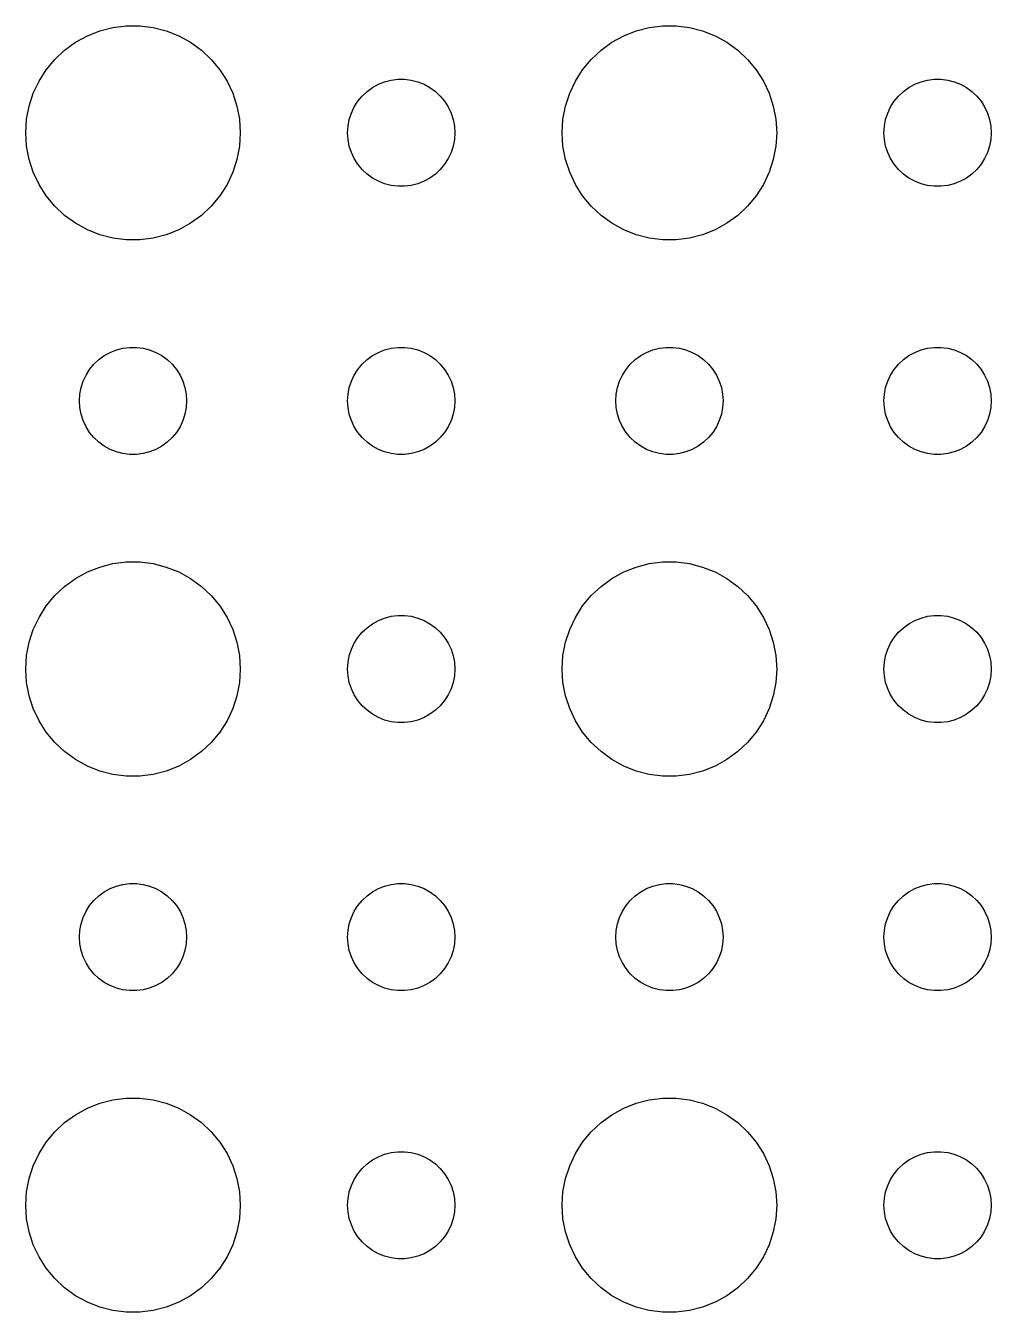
# Model space of a CAD drawing. Header units: metres. Extents: x -142 to 142, y -142 to 142.
# Drawn here: x -48 to -21, y -107.99 to -72.01 of the extents above; entities that cross this region are included whole.
import ezdxf

# ---------------------------------------------------------------- set-up
doc = ezdxf.new("R2010")
doc.units = ezdxf.units.M

msp = doc.modelspace()

# ---------------------------------------------------------------- linework, layer by layer
for p, q in [((-46.6075, -72.467), (-46.2773, -72.2855)), ((-46.2773, -72.2855), (-45.927, -72.1468)), ((-45.927, -72.1468), (-45.5621, -72.0531)), ((-45.5621, -72.0531), (-45.1884, -72.0059)), ((-45.1884, -72.0059), (-44.8116, -72.0059)), ((-44.8116, -72.0059), (-44.4379, -72.0531)), ((-44.4379, -72.0531), (-44.0729, -72.1468)), ((-44.0729, -72.1468), (-43.7227, -72.2855)), ((-43.7227, -72.2855), (-43.3925, -72.467)), ((-31.6075, -72.467), (-31.2773, -72.2855)), ((-31.2773, -72.2855), (-30.927, -72.1468)), ((-30.927, -72.1468), (-30.5621, -72.0531)), ((-30.5621, -72.0531), (-30.1884, -72.0059)), ((-30.1884, -72.0059), (-29.8116, -72.0059)), ((-29.8116, -72.0059), (-29.4379, -72.0531)), ((-29.4379, -72.0531), (-29.0729, -72.1468)), ((-29.0729, -72.1468), (-28.7227, -72.2855)), ((-28.7227, -72.2855), (-28.3925, -72.467)), ((-47.1869, -72.9464), (-46.9123, -72.6885)), ((-46.9123, -72.6885), (-46.6075, -72.467)), ((-43.3925, -72.467), (-43.0877, -72.6885)), ((-43.0877, -72.6885), (-42.8131, -72.9464)), ((-32.1869, -72.9464), (-31.9123, -72.6885)), ((-31.9123, -72.6885), (-31.6075, -72.467)), ((-28.3925, -72.467), (-28.0877, -72.6885)), ((-28.0877, -72.6885), (-27.8131, -72.9464)), ((-47.427, -73.2366), (-47.1869, -72.9464)), ((-42.8131, -72.9464), (-42.5729, -73.2366)), ((-32.427, -73.2366), (-32.1869, -72.9464)), ((-27.8131, -72.9464), (-27.5729, -73.2366)), ((-47.6289, -73.5547), (-47.427, -73.2366)), ((-42.5729, -73.2366), (-42.3711, -73.5547)), ((-32.6289, -73.5547), (-32.427, -73.2366)), ((-27.5729, -73.2366), (-27.3711, -73.5547)), ((-47.7893, -73.8956), (-47.6289, -73.5547)), ((-42.3711, -73.5547), (-42.2107, -73.8956)), ((-38.4561, -73.8442), (-38.3037, -73.7335)), ((-38.3037, -73.7335), (-38.1387, -73.6428)), ((-38.1387, -73.6428), (-37.9635, -73.5734)), ((-37.9635, -73.5734), (-37.7811, -73.5266)), ((-37.7811, -73.5266), (-37.5942, -73.503)), ((-37.5942, -73.503), (-37.4058, -73.503)), ((-37.4058, -73.503), (-37.2189, -73.5266)), ((-37.2189, -73.5266), (-37.0365, -73.5734)), ((-37.0365, -73.5734), (-36.8613, -73.6428)), ((-36.8613, -73.6428), (-36.6963, -73.7335)), ((-36.6963, -73.7335), (-36.5439, -73.8442)), ((-32.7893, -73.8956), (-32.6289, -73.5547)), ((-27.3711, -73.5547), (-27.2107, -73.8956)), ((-23.4561, -73.8442), (-23.3037, -73.7335)), ((-23.3037, -73.7335), (-23.1387, -73.6428)), ((-23.1387, -73.6428), (-22.9635, -73.5734)), ((-22.9635, -73.5734), (-22.7811, -73.5266)), ((-22.7811, -73.5266), (-22.5942, -73.503)), ((-22.5942, -73.503), (-22.4058, -73.503)), ((-22.4058, -73.503), (-22.2189, -73.5266)), ((-22.2189, -73.5266), (-22.0365, -73.5734)), ((-22.0365, -73.5734), (-21.8613, -73.6428)), ((-21.8613, -73.6428), (-21.6963, -73.7335)), ((-21.6963, -73.7335), (-21.5439, -73.8442)), ((-47.9057, -74.2539), (-47.7893, -73.8956)), ((-42.2107, -73.8956), (-42.0942, -74.2539)), ((-38.8145, -74.2774), (-38.7135, -74.1183)), ((-38.7135, -74.1183), (-38.5934, -73.9732)), ((-38.5934, -73.9732), (-38.4561, -73.8442)), ((-36.5439, -73.8442), (-36.4065, -73.9732)), ((-36.4065, -73.9732), (-36.2865, -74.1183)), ((-36.2865, -74.1183), (-36.1855, -74.2774)), ((-32.9057, -74.2539), (-32.7893, -73.8956)), ((-27.2107, -73.8956), (-27.0942, -74.2539)), ((-23.8145, -74.2774), (-23.7135, -74.1183)), ((-23.7135, -74.1183), (-23.5934, -73.9732)), ((-23.5934, -73.9732), (-23.4561, -73.8442)), ((-21.5439, -73.8442), (-21.4065, -73.9732)), ((-21.4065, -73.9732), (-21.2865, -74.1183)), ((-21.2865, -74.1183), (-21.1855, -74.2774)), ((-47.9763, -74.624), (-47.9057, -74.2539)), ((-42.0942, -74.2539), (-42.0237, -74.624)), ((-38.9529, -74.627), (-38.8947, -74.4478)), ((-38.8947, -74.4478), (-38.8145, -74.2774)), ((-36.1855, -74.2774), (-36.1053, -74.4478)), ((-36.1053, -74.4478), (-36.0471, -74.627)), ((-32.9763, -74.624), (-32.9057, -74.2539)), ((-27.0942, -74.2539), (-27.0237, -74.624)), ((-23.9529, -74.627), (-23.8947, -74.4478)), ((-23.8947, -74.4478), (-23.8145, -74.2774)), ((-21.1855, -74.2774), (-21.1053, -74.4478)), ((-21.1053, -74.4478), (-21.0471, -74.627)), ((-48, -75), (-47.9763, -74.624)), ((-42.0237, -74.624), (-42, -75)), ((-39, -75), (-38.9882, -74.812)), ((-38.9882, -74.812), (-38.9529, -74.627)), ((-36.0471, -74.627), (-36.0118, -74.812)), ((-36.0118, -74.812), (-36, -75)), ((-33, -75), (-32.9763, -74.624)), ((-27.0237, -74.624), (-27, -75)), ((-24, -75), (-23.9882, -74.812)), ((-23.9882, -74.812), (-23.9529, -74.627)), ((-21.0471, -74.627), (-21.0118, -74.812)), ((-21.0118, -74.812), (-21, -75)), ((-47.9763, -75.376), (-48, -75)), ((-42, -75), (-42.0237, -75.376)), ((-38.9882, -75.188), (-39, -75)), ((-38.9529, -75.373), (-38.9882, -75.188)), ((-36.0118, -75.188), (-36.0471, -75.373)), ((-36, -75), (-36.0118, -75.188)), ((-32.9763, -75.376), (-33, -75)), ((-27, -75), (-27.0237, -75.376)), ((-23.9882, -75.188), (-24, -75)), ((-23.9529, -75.373), (-23.9882, -75.188)), ((-21.0118, -75.188), (-21.0471, -75.373)), ((-21, -75), (-21.0118, -75.188)), ((-47.9057, -75.7461), (-47.9763, -75.376)), ((-42.0237, -75.376), (-42.0942, -75.7461)), ((-38.8947, -75.5522), (-38.9529, -75.373)), ((-38.8145, -75.7226), (-38.8947, -75.5522)), ((-36.1053, -75.5522), (-36.1855, -75.7226)), ((-36.0471, -75.373), (-36.1053, -75.5522)), ((-32.9057, -75.7461), (-32.9763, -75.376)), ((-27.0237, -75.376), (-27.0942, -75.7461)), ((-23.8947, -75.5522), (-23.9529, -75.373)), ((-23.8145, -75.7226), (-23.8947, -75.5522)), ((-21.1053, -75.5522), (-21.1855, -75.7226)), ((-21.0471, -75.373), (-21.1053, -75.5522)), ((-47.7893, -76.1044), (-47.9057, -75.7461)), ((-42.0942, -75.7461), (-42.2107, -76.1044)), ((-38.7135, -75.8817), (-38.8145, -75.7226)), ((-38.5934, -76.0268), (-38.7135, -75.8817)), ((-36.2865, -75.8817), (-36.4065, -76.0268)), ((-36.1855, -75.7226), (-36.2865, -75.8817)), ((-32.7893, -76.1044), (-32.9057, -75.7461)), ((-27.0942, -75.7461), (-27.2107, -76.1044)), ((-23.7135, -75.8817), (-23.8145, -75.7226)), ((-23.5934, -76.0268), (-23.7135, -75.8817)), ((-21.2865, -75.8817), (-21.4065, -76.0268)), ((-21.1855, -75.7226), (-21.2865, -75.8817)), ((-47.6289, -76.4453), (-47.7893, -76.1044)), ((-42.2107, -76.1044), (-42.3711, -76.4453)), ((-38.4561, -76.1558), (-38.5934, -76.0268)), ((-38.3037, -76.2665), (-38.4561, -76.1558)), ((-38.1387, -76.3572), (-38.3037, -76.2665)), ((-36.6963, -76.2665), (-36.8613, -76.3572)), ((-36.5439, -76.1558), (-36.6963, -76.2665)), ((-36.4065, -76.0268), (-36.5439, -76.1558)), ((-32.6289, -76.4453), (-32.7893, -76.1044)), ((-27.2107, -76.1044), (-27.3711, -76.4453)), ((-23.4561, -76.1558), (-23.5934, -76.0268)), ((-23.3037, -76.2665), (-23.4561, -76.1558)), ((-23.1387, -76.3572), (-23.3037, -76.2665)), ((-21.6963, -76.2665), (-21.8613, -76.3572)), ((-21.5439, -76.1558), (-21.6963, -76.2665)), ((-21.4065, -76.0268), (-21.5439, -76.1558)), ((-47.427, -76.7634), (-47.6289, -76.4453)), ((-42.3711, -76.4453), (-42.5729, -76.7634)), ((-37.9635, -76.4266), (-38.1387, -76.3572)), ((-37.7811, -76.4734), (-37.9635, -76.4266)), ((-37.5942, -76.497), (-37.7811, -76.4734)), ((-37.4058, -76.497), (-37.5942, -76.497)), ((-37.2189, -76.4734), (-37.4058, -76.497)), ((-37.0365, -76.4266), (-37.2189, -76.4734)), ((-36.8613, -76.3572), (-37.0365, -76.4266)), ((-32.427, -76.7634), (-32.6289, -76.4453)), ((-27.3711, -76.4453), (-27.5729, -76.7634)), ((-22.9635, -76.4266), (-23.1387, -76.3572)), ((-22.7811, -76.4734), (-22.9635, -76.4266)), ((-22.5942, -76.497), (-22.7811, -76.4734)), ((-22.4058, -76.497), (-22.5942, -76.497)), ((-22.2189, -76.4734), (-22.4058, -76.497)), ((-22.0365, -76.4266), (-22.2189, -76.4734)), ((-21.8613, -76.3572), (-22.0365, -76.4266)), ((-47.1869, -77.0536), (-47.427, -76.7634)), ((-42.5729, -76.7634), (-42.8131, -77.0536)), ((-32.1869, -77.0536), (-32.427, -76.7634)), ((-27.5729, -76.7634), (-27.8131, -77.0536)), ((-46.9123, -77.3115), (-47.1869, -77.0536)), ((-46.6075, -77.533), (-46.9123, -77.3115)), ((-43.0877, -77.3115), (-43.3925, -77.533)), ((-42.8131, -77.0536), (-43.0877, -77.3115)), ((-31.9123, -77.3115), (-32.1869, -77.0536)), ((-31.6075, -77.533), (-31.9123, -77.3115)), ((-28.0877, -77.3115), (-28.3925, -77.533)), ((-27.8131, -77.0536), (-28.0877, -77.3115)), ((-46.2773, -77.7145), (-46.6075, -77.533)), ((-45.927, -77.8532), (-46.2773, -77.7145)), ((-43.7227, -77.7145), (-44.0729, -77.8532)), ((-43.3925, -77.533), (-43.7227, -77.7145)), ((-31.2773, -77.7145), (-31.6075, -77.533)), ((-30.927, -77.8532), (-31.2773, -77.7145)), ((-28.7227, -77.7145), (-29.0729, -77.8532)), ((-28.3925, -77.533), (-28.7227, -77.7145)), ((-45.5621, -77.9469), (-45.927, -77.8532)), ((-45.1884, -77.9941), (-45.5621, -77.9469)), ((-44.8116, -77.9941), (-45.1884, -77.9941)), ((-44.4379, -77.9469), (-44.8116, -77.9941)), ((-44.0729, -77.8532), (-44.4379, -77.9469)), ((-30.5621, -77.9469), (-30.927, -77.8532)), ((-30.1884, -77.9941), (-30.5621, -77.9469)), ((-29.8116, -77.9941), (-30.1884, -77.9941)), ((-29.4379, -77.9469), (-29.8116, -77.9941)), ((-29.0729, -77.8532), (-29.4379, -77.9469)), ((-45.9561, -81.3442), (-45.8037, -81.2335)), ((-45.8037, -81.2335), (-45.6387, -81.1428)), ((-45.6387, -81.1428), (-45.4635, -81.0734)), ((-45.4635, -81.0734), (-45.2811, -81.0266)), ((-45.2811, -81.0266), (-45.0942, -81.003)), ((-45.0942, -81.003), (-44.9058, -81.003)), ((-44.9058, -81.003), (-44.7189, -81.0266)), ((-44.7189, -81.0266), (-44.5365, -81.0734)), ((-44.5365, -81.0734), (-44.3613, -81.1428)), ((-44.3613, -81.1428), (-44.1963, -81.2335)), ((-44.1963, -81.2335), (-44.0439, -81.3442)), ((-38.4561, -81.3442), (-38.3037, -81.2335)), ((-38.3037, -81.2335), (-38.1387, -81.1428)), ((-38.1387, -81.1428), (-37.9635, -81.0734)), ((-37.9635, -81.0734), (-37.7811, -81.0266)), ((-37.7811, -81.0266), (-37.5942, -81.003)), ((-37.5942, -81.003), (-37.4058, -81.003)), ((-37.4058, -81.003), (-37.2189, -81.0266)), ((-37.2189, -81.0266), (-37.0365, -81.0734)), ((-37.0365, -81.0734), (-36.8613, -81.1428)), ((-36.8613, -81.1428), (-36.6963, -81.2335)), ((-36.6963, -81.2335), (-36.5439, -81.3442)), ((-30.9561, -81.3442), (-30.8037, -81.2335)), ((-30.8037, -81.2335), (-30.6387, -81.1428)), ((-30.6387, -81.1428), (-30.4635, -81.0734)), ((-30.4635, -81.0734), (-30.2811, -81.0266)), ((-30.2811, -81.0266), (-30.0942, -81.003)), ((-30.0942, -81.003), (-29.9058, -81.003)), ((-29.9058, -81.003), (-29.7189, -81.0266)), ((-29.7189, -81.0266), (-29.5365, -81.0734)), ((-29.5365, -81.0734), (-29.3613, -81.1428)), ((-29.3613, -81.1428), (-29.1963, -81.2335)), ((-29.1963, -81.2335), (-29.0439, -81.3442)), ((-23.4561, -81.3442), (-23.3037, -81.2335)), ((-23.3037, -81.2335), (-23.1387, -81.1428)), ((-23.1387, -81.1428), (-22.9635, -81.0734)), ((-22.9635, -81.0734), (-22.7811, -81.0266)), ((-22.7811, -81.0266), (-22.5942, -81.003)), ((-22.5942, -81.003), (-22.4058, -81.003)), ((-22.4058, -81.003), (-22.2189, -81.0266)), ((-22.2189, -81.0266), (-22.0365, -81.0734)), ((-22.0365, -81.0734), (-21.8613, -81.1428)), ((-21.8613, -81.1428), (-21.6963, -81.2335)), ((-21.6963, -81.2335), (-21.5439, -81.3442)), ((-46.3145, -81.7774), (-46.2135, -81.6183)), ((-46.2135, -81.6183), (-46.0934, -81.4732)), ((-46.0934, -81.4732), (-45.9561, -81.3442)), ((-44.0439, -81.3442), (-43.9065, -81.4732)), ((-43.9065, -81.4732), (-43.7865, -81.6183)), ((-43.7865, -81.6183), (-43.6855, -81.7774)), ((-38.8145, -81.7774), (-38.7135, -81.6183)), ((-38.7135, -81.6183), (-38.5934, -81.4732)), ((-38.5934, -81.4732), (-38.4561, -81.3442)), ((-36.5439, -81.3442), (-36.4065, -81.4732)), ((-36.4065, -81.4732), (-36.2865, -81.6183)), ((-36.2865, -81.6183), (-36.1855, -81.7774)), ((-31.3145, -81.7774), (-31.2135, -81.6183)), ((-31.2135, -81.6183), (-31.0934, -81.4732)), ((-31.0934, -81.4732), (-30.9561, -81.3442)), ((-29.0439, -81.3442), (-28.9065, -81.4732)), ((-28.9065, -81.4732), (-28.7865, -81.6183)), ((-28.7865, -81.6183), (-28.6855, -81.7774)), ((-23.8145, -81.7774), (-23.7135, -81.6183)), ((-23.7135, -81.6183), (-23.5934, -81.4732)), ((-23.5934, -81.4732), (-23.4561, -81.3442)), ((-21.5439, -81.3442), (-21.4065, -81.4732)), ((-21.4065, -81.4732), (-21.2865, -81.6183)), ((-21.2865, -81.6183), (-21.1855, -81.7774)), ((-46.4529, -82.127), (-46.3947, -81.9478)), ((-46.3947, -81.9478), (-46.3145, -81.7774)), ((-43.6855, -81.7774), (-43.6053, -81.9478)), ((-43.6053, -81.9478), (-43.5471, -82.127)), ((-38.9529, -82.127), (-38.8947, -81.9478)), ((-38.8947, -81.9478), (-38.8145, -81.7774)), ((-36.1855, -81.7774), (-36.1053, -81.9478)), ((-36.1053, -81.9478), (-36.0471, -82.127)), ((-31.4529, -82.127), (-31.3947, -81.9478)), ((-31.3947, -81.9478), (-31.3145, -81.7774)), ((-28.6855, -81.7774), (-28.6053, -81.9478)), ((-28.6053, -81.9478), (-28.5471, -82.127)), ((-23.9529, -82.127), (-23.8947, -81.9478)), ((-23.8947, -81.9478), (-23.8145, -81.7774)), ((-21.1855, -81.7774), (-21.1053, -81.9478)), ((-21.1053, -81.9478), (-21.0471, -82.127)), ((-46.5, -82.5), (-46.4882, -82.312)), ((-46.4882, -82.312), (-46.4529, -82.127)), ((-43.5471, -82.127), (-43.5118, -82.312)), ((-43.5118, -82.312), (-43.5, -82.5)), ((-39, -82.5), (-38.9882, -82.312)), ((-38.9882, -82.312), (-38.9529, -82.127)), ((-36.0471, -82.127), (-36.0118, -82.312)), ((-36.0118, -82.312), (-36, -82.5)), ((-31.5, -82.5), (-31.4882, -82.312)), ((-31.4882, -82.312), (-31.4529, -82.127)), ((-28.5471, -82.127), (-28.5118, -82.312)), ((-28.5118, -82.312), (-28.5, -82.5)), ((-24, -82.5), (-23.9882, -82.312)), ((-23.9882, -82.312), (-23.9529, -82.127)), ((-21.0471, -82.127), (-21.0118, -82.312)), ((-21.0118, -82.312), (-21, -82.5)), ((-46.4882, -82.688), (-46.5, -82.5)), ((-46.4529, -82.873), (-46.4882, -82.688)), ((-43.5118, -82.688), (-43.5471, -82.873)), ((-43.5, -82.5), (-43.5118, -82.688)), ((-38.9882, -82.688), (-39, -82.5)), ((-38.9529, -82.873), (-38.9882, -82.688)), ((-36.0118, -82.688), (-36.0471, -82.873)), ((-36, -82.5), (-36.0118, -82.688)), ((-31.4882, -82.688), (-31.5, -82.5)), ((-31.4529, -82.873), (-31.4882, -82.688)), ((-28.5118, -82.688), (-28.5471, -82.873)), ((-28.5, -82.5), (-28.5118, -82.688)), ((-23.9882, -82.688), (-24, -82.5)), ((-23.9529, -82.873), (-23.9882, -82.688)), ((-21.0118, -82.688), (-21.0471, -82.873)), ((-21, -82.5), (-21.0118, -82.688)), ((-46.3947, -83.0522), (-46.4529, -82.873)), ((-46.3145, -83.2226), (-46.3947, -83.0522)), ((-43.6053, -83.0522), (-43.6855, -83.2226)), ((-43.5471, -82.873), (-43.6053, -83.0522)), ((-38.8947, -83.0522), (-38.9529, -82.873)), ((-38.8145, -83.2226), (-38.8947, -83.0522)), ((-36.1053, -83.0522), (-36.1855, -83.2226)), ((-36.0471, -82.873), (-36.1053, -83.0522)), ((-31.3947, -83.0522), (-31.4529, -82.873)), ((-31.3145, -83.2226), (-31.3947, -83.0522)), ((-28.6053, -83.0522), (-28.6855, -83.2226)), ((-28.5471, -82.873), (-28.6053, -83.0522)), ((-23.8947, -83.0522), (-23.9529, -82.873)), ((-23.8145, -83.2226), (-23.8947, -83.0522)), ((-21.1053, -83.0522), (-21.1855, -83.2226)), ((-21.0471, -82.873), (-21.1053, -83.0522)), ((-46.2135, -83.3817), (-46.3145, -83.2226)), ((-46.0934, -83.5268), (-46.2135, -83.3817)), ((-43.7865, -83.3817), (-43.9065, -83.5268)), ((-43.6855, -83.2226), (-43.7865, -83.3817)), ((-38.7135, -83.3817), (-38.8145, -83.2226)), ((-38.5934, -83.5268), (-38.7135, -83.3817)), ((-36.2865, -83.3817), (-36.4065, -83.5268)), ((-36.1855, -83.2226), (-36.2865, -83.3817)), ((-31.2135, -83.3817), (-31.3145, -83.2226)), ((-31.0934, -83.5268), (-31.2135, -83.3817)), ((-28.7865, -83.3817), (-28.9065, -83.5268)), ((-28.6855, -83.2226), (-28.7865, -83.3817)), ((-23.7135, -83.3817), (-23.8145, -83.2226)), ((-23.5934, -83.5268), (-23.7135, -83.3817)), ((-21.2865, -83.3817), (-21.4065, -83.5268)), ((-21.1855, -83.2226), (-21.2865, -83.3817)), ((-45.9561, -83.6558), (-46.0934, -83.5268)), ((-45.8037, -83.7665), (-45.9561, -83.6558)), ((-45.6387, -83.8572), (-45.8037, -83.7665)), ((-44.1963, -83.7665), (-44.3613, -83.8572)), ((-44.0439, -83.6558), (-44.1963, -83.7665)), ((-43.9065, -83.5268), (-44.0439, -83.6558)), ((-38.4561, -83.6558), (-38.5934, -83.5268)), ((-38.3037, -83.7665), (-38.4561, -83.6558)), ((-38.1387, -83.8572), (-38.3037, -83.7665)), ((-36.6963, -83.7665), (-36.8613, -83.8572)), ((-36.5439, -83.6558), (-36.6963, -83.7665)), ((-36.4065, -83.5268), (-36.5439, -83.6558)), ((-30.9561, -83.6558), (-31.0934, -83.5268)), ((-30.8037, -83.7665), (-30.9561, -83.6558)), ((-30.6387, -83.8572), (-30.8037, -83.7665)), ((-29.1963, -83.7665), (-29.3613, -83.8572)), ((-29.0439, -83.6558), (-29.1963, -83.7665)), ((-28.9065, -83.5268), (-29.0439, -83.6558)), ((-23.4561, -83.6558), (-23.5934, -83.5268)), ((-23.3037, -83.7665), (-23.4561, -83.6558)), ((-23.1387, -83.8572), (-23.3037, -83.7665)), ((-21.6963, -83.7665), (-21.8613, -83.8572)), ((-21.5439, -83.6558), (-21.6963, -83.7665)), ((-21.4065, -83.5268), (-21.5439, -83.6558)), ((-45.4635, -83.9266), (-45.6387, -83.8572)), ((-45.2811, -83.9734), (-45.4635, -83.9266)), ((-45.0942, -83.997), (-45.2811, -83.9734)), ((-44.9058, -83.997), (-45.0942, -83.997)), ((-44.7189, -83.9734), (-44.9058, -83.997)), ((-44.5365, -83.9266), (-44.7189, -83.9734)), ((-44.3613, -83.8572), (-44.5365, -83.9266)), ((-37.9635, -83.9266), (-38.1387, -83.8572)), ((-37.7811, -83.9734), (-37.9635, -83.9266)), ((-37.5942, -83.997), (-37.7811, -83.9734)), ((-37.4058, -83.997), (-37.5942, -83.997)), ((-37.2189, -83.9734), (-37.4058, -83.997)), ((-37.0365, -83.9266), (-37.2189, -83.9734)), ((-36.8613, -83.8572), (-37.0365, -83.9266)), ((-30.4635, -83.9266), (-30.6387, -83.8572)), ((-30.2811, -83.9734), (-30.4635, -83.9266)), ((-30.0942, -83.997), (-30.2811, -83.9734)), ((-29.9058, -83.997), (-30.0942, -83.997)), ((-29.7189, -83.9734), (-29.9058, -83.997)), ((-29.5365, -83.9266), (-29.7189, -83.9734)), ((-29.3613, -83.8572), (-29.5365, -83.9266)), ((-22.9635, -83.9266), (-23.1387, -83.8572)), ((-22.7811, -83.9734), (-22.9635, -83.9266)), ((-22.5942, -83.997), (-22.7811, -83.9734)), ((-22.4058, -83.997), (-22.5942, -83.997)), ((-22.2189, -83.9734), (-22.4058, -83.997)), ((-22.0365, -83.9266), (-22.2189, -83.9734)), ((-21.8613, -83.8572), (-22.0365, -83.9266)), ((-45.927, -87.1468), (-45.5621, -87.0531)), ((-45.5621, -87.0531), (-45.1884, -87.0059)), ((-45.1884, -87.0059), (-44.8116, -87.0059)), ((-44.8116, -87.0059), (-44.4379, -87.0531)), ((-44.4379, -87.0531), (-44.0729, -87.1468)), ((-30.927, -87.1468), (-30.5621, -87.0531)), ((-30.5621, -87.0531), (-30.1884, -87.0059)), ((-30.1884, -87.0059), (-29.8116, -87.0059)), ((-29.8116, -87.0059), (-29.4379, -87.0531)), ((-29.4379, -87.0531), (-29.0729, -87.1468)), ((-46.6075, -87.467), (-46.2773, -87.2855)), ((-46.2773, -87.2855), (-45.927, -87.1468)), ((-44.0729, -87.1468), (-43.7227, -87.2855)), ((-43.7227, -87.2855), (-43.3925, -87.467)), ((-31.6075, -87.467), (-31.2773, -87.2855)), ((-31.2773, -87.2855), (-30.927, -87.1468)), ((-29.0729, -87.1468), (-28.7227, -87.2855)), ((-28.7227, -87.2855), (-28.3925, -87.467)), ((-47.1869, -87.9464), (-46.9123, -87.6885)), ((-46.9123, -87.6885), (-46.6075, -87.467)), ((-43.3925, -87.467), (-43.0877, -87.6885)), ((-43.0877, -87.6885), (-42.8131, -87.9464)), ((-32.1869, -87.9464), (-31.9123, -87.6885)), ((-31.9123, -87.6885), (-31.6075, -87.467)), ((-28.3925, -87.467), (-28.0877, -87.6885)), ((-28.0877, -87.6885), (-27.8131, -87.9464)), ((-47.427, -88.2366), (-47.1869, -87.9464)), ((-42.8131, -87.9464), (-42.5729, -88.2366)), ((-32.427, -88.2366), (-32.1869, -87.9464)), ((-27.8131, -87.9464), (-27.5729, -88.2366)), ((-47.6289, -88.5547), (-47.427, -88.2366)), ((-42.5729, -88.2366), (-42.3711, -88.5547)), ((-37.9635, -88.5734), (-37.7811, -88.5266)), ((-37.7811, -88.5266), (-37.5942, -88.503)), ((-37.5942, -88.503), (-37.4058, -88.503)), ((-37.4058, -88.503), (-37.2189, -88.5266)), ((-37.2189, -88.5266), (-37.0365, -88.5734)), ((-32.6289, -88.5547), (-32.427, -88.2366)), ((-27.5729, -88.2366), (-27.3711, -88.5547)), ((-22.9635, -88.5734), (-22.7811, -88.5266)), ((-22.7811, -88.5266), (-22.5942, -88.503)), ((-22.5942, -88.503), (-22.4058, -88.503)), ((-22.4058, -88.503), (-22.2189, -88.5266)), ((-22.2189, -88.5266), (-22.0365, -88.5734)), ((-47.7893, -88.8956), (-47.6289, -88.5547)), ((-42.3711, -88.5547), (-42.2107, -88.8956)), ((-38.5934, -88.9732), (-38.4561, -88.8442)), ((-38.4561, -88.8442), (-38.3037, -88.7335)), ((-38.3037, -88.7335), (-38.1387, -88.6428)), ((-38.1387, -88.6428), (-37.9635, -88.5734)), ((-37.0365, -88.5734), (-36.8613, -88.6428)), ((-36.8613, -88.6428), (-36.6963, -88.7335)), ((-36.6963, -88.7335), (-36.5439, -88.8442)), ((-36.5439, -88.8442), (-36.4065, -88.9732)), ((-32.7893, -88.8956), (-32.6289, -88.5547)), ((-27.3711, -88.5547), (-27.2107, -88.8956)), ((-23.5934, -88.9732), (-23.4561, -88.8442)), ((-23.4561, -88.8442), (-23.3037, -88.7335)), ((-23.3037, -88.7335), (-23.1387, -88.6428)), ((-23.1387, -88.6428), (-22.9635, -88.5734)), ((-22.0365, -88.5734), (-21.8613, -88.6428)), ((-21.8613, -88.6428), (-21.6963, -88.7335)), ((-21.6963, -88.7335), (-21.5439, -88.8442)), ((-21.5439, -88.8442), (-21.4065, -88.9732)), ((-47.9057, -89.2539), (-47.7893, -88.8956)), ((-42.2107, -88.8956), (-42.0942, -89.2539)), ((-38.8145, -89.2774), (-38.7135, -89.1183)), ((-38.7135, -89.1183), (-38.5934, -88.9732)), ((-36.4065, -88.9732), (-36.2865, -89.1183)), ((-36.2865, -89.1183), (-36.1855, -89.2774)), ((-32.9057, -89.2539), (-32.7893, -88.8956)), ((-27.2107, -88.8956), (-27.0942, -89.2539)), ((-23.8145, -89.2774), (-23.7135, -89.1183)), ((-23.7135, -89.1183), (-23.5934, -88.9732)), ((-21.4065, -88.9732), (-21.2865, -89.1183)), ((-21.2865, -89.1183), (-21.1855, -89.2774)), ((-47.9763, -89.624), (-47.9057, -89.2539)), ((-42.0942, -89.2539), (-42.0237, -89.624)), ((-38.9529, -89.627), (-38.8947, -89.4478)), ((-38.8947, -89.4478), (-38.8145, -89.2774)), ((-36.1855, -89.2774), (-36.1053, -89.4478)), ((-36.1053, -89.4478), (-36.0471, -89.627)), ((-32.9763, -89.624), (-32.9057, -89.2539)), ((-27.0942, -89.2539), (-27.0237, -89.624)), ((-23.9529, -89.627), (-23.8947, -89.4478)), ((-23.8947, -89.4478), (-23.8145, -89.2774)), ((-21.1855, -89.2774), (-21.1053, -89.4478)), ((-21.1053, -89.4478), (-21.0471, -89.627)), ((-48, -90), (-47.9763, -89.624)), ((-42.0237, -89.624), (-42, -90)), ((-39, -90), (-38.9882, -89.812)), ((-38.9882, -89.812), (-38.9529, -89.627)), ((-36.0471, -89.627), (-36.0118, -89.812)), ((-36.0118, -89.812), (-36, -90)), ((-33, -90), (-32.9763, -89.624)), ((-27.0237, -89.624), (-27, -90)), ((-24, -90), (-23.9882, -89.812)), ((-23.9882, -89.812), (-23.9529, -89.627)), ((-21.0471, -89.627), (-21.0118, -89.812)), ((-21.0118, -89.812), (-21, -90)), ((-47.9763, -90.376), (-48, -90)), ((-42, -90), (-42.0237, -90.376)), ((-38.9882, -90.188), (-39, -90)), ((-38.9529, -90.373), (-38.9882, -90.188)), ((-36.0118, -90.188), (-36.0471, -90.373)), ((-36, -90), (-36.0118, -90.188)), ((-32.9763, -90.376), (-33, -90)), ((-27, -90), (-27.0237, -90.376)), ((-23.9882, -90.188), (-24, -90)), ((-23.9529, -90.373), (-23.9882, -90.188)), ((-21.0118, -90.188), (-21.0471, -90.373)), ((-21, -90), (-21.0118, -90.188)), ((-47.9057, -90.7461), (-47.9763, -90.376)), ((-42.0237, -90.376), (-42.0942, -90.7461)), ((-38.8947, -90.5522), (-38.9529, -90.373)), ((-38.8145, -90.7226), (-38.8947, -90.5522)), ((-36.1053, -90.5522), (-36.1855, -90.7226)), ((-36.0471, -90.373), (-36.1053, -90.5522)), ((-32.9057, -90.7461), (-32.9763, -90.376)), ((-27.0237, -90.376), (-27.0942, -90.7461)), ((-23.8947, -90.5522), (-23.9529, -90.373)), ((-23.8145, -90.7226), (-23.8947, -90.5522)), ((-21.1053, -90.5522), (-21.1855, -90.7226)), ((-21.0471, -90.373), (-21.1053, -90.5522)), ((-47.7893, -91.1044), (-47.9057, -90.7461)), ((-42.0942, -90.7461), (-42.2107, -91.1044)), ((-38.7135, -90.8817), (-38.8145, -90.7226)), ((-38.5934, -91.0268), (-38.7135, -90.8817)), ((-38.4561, -91.1558), (-38.5934, -91.0268)), ((-36.4065, -91.0268), (-36.5439, -91.1558)), ((-36.2865, -90.8817), (-36.4065, -91.0268)), ((-36.1855, -90.7226), (-36.2865, -90.8817)), ((-32.7893, -91.1044), (-32.9057, -90.7461)), ((-27.0942, -90.7461), (-27.2107, -91.1044)), ((-23.7135, -90.8817), (-23.8145, -90.7226)), ((-23.5934, -91.0268), (-23.7135, -90.8817)), ((-23.4561, -91.1558), (-23.5934, -91.0268)), ((-21.4065, -91.0268), (-21.5439, -91.1558)), ((-21.2865, -90.8817), (-21.4065, -91.0268)), ((-21.1855, -90.7226), (-21.2865, -90.8817)), ((-47.6289, -91.4453), (-47.7893, -91.1044)), ((-42.2107, -91.1044), (-42.3711, -91.4453)), ((-38.3037, -91.2665), (-38.4561, -91.1558)), ((-38.1387, -91.3572), (-38.3037, -91.2665)), ((-37.9635, -91.4266), (-38.1387, -91.3572)), ((-36.8613, -91.3572), (-37.0365, -91.4266)), ((-36.6963, -91.2665), (-36.8613, -91.3572)), ((-36.5439, -91.1558), (-36.6963, -91.2665)), ((-32.6289, -91.4453), (-32.7893, -91.1044)), ((-27.2107, -91.1044), (-27.3711, -91.4453)), ((-23.3037, -91.2665), (-23.4561, -91.1558)), ((-23.1387, -91.3572), (-23.3037, -91.2665)), ((-22.9635, -91.4266), (-23.1387, -91.3572)), ((-21.8613, -91.3572), (-22.0365, -91.4266)), ((-21.6963, -91.2665), (-21.8613, -91.3572)), ((-21.5439, -91.1558), (-21.6963, -91.2665)), ((-47.427, -91.7634), (-47.6289, -91.4453)), ((-47.1869, -92.0536), (-47.427, -91.7634)), ((-42.5729, -91.7634), (-42.8131, -92.0536)), ((-42.3711, -91.4453), (-42.5729, -91.7634)), ((-37.7811, -91.4734), (-37.9635, -91.4266)), ((-37.5942, -91.497), (-37.7811, -91.4734)), ((-37.4058, -91.497), (-37.5942, -91.497)), ((-37.2189, -91.4734), (-37.4058, -91.497)), ((-37.0365, -91.4266), (-37.2189, -91.4734)), ((-32.427, -91.7634), (-32.6289, -91.4453)), ((-32.1869, -92.0536), (-32.427, -91.7634)), ((-27.5729, -91.7634), (-27.8131, -92.0536)), ((-27.3711, -91.4453), (-27.5729, -91.7634)), ((-22.7811, -91.4734), (-22.9635, -91.4266)), ((-22.5942, -91.497), (-22.7811, -91.4734)), ((-22.4058, -91.497), (-22.5942, -91.497)), ((-22.2189, -91.4734), (-22.4058, -91.497)), ((-22.0365, -91.4266), (-22.2189, -91.4734)), ((-46.9123, -92.3115), (-47.1869, -92.0536)), ((-42.8131, -92.0536), (-43.0877, -92.3115)), ((-31.9123, -92.3115), (-32.1869, -92.0536)), ((-27.8131, -92.0536), (-28.0877, -92.3115)), ((-46.6075, -92.533), (-46.9123, -92.3115)), ((-43.0877, -92.3115), (-43.3925, -92.533)), ((-31.6075, -92.533), (-31.9123, -92.3115)), ((-28.0877, -92.3115), (-28.3925, -92.533)), ((-46.2773, -92.7145), (-46.6075, -92.533)), ((-45.927, -92.8532), (-46.2773, -92.7145)), ((-43.7227, -92.7145), (-44.0729, -92.8532)), ((-43.3925, -92.533), (-43.7227, -92.7145)), ((-31.2773, -92.7145), (-31.6075, -92.533)), ((-30.927, -92.8532), (-31.2773, -92.7145)), ((-28.7227, -92.7145), (-29.0729, -92.8532)), ((-28.3925, -92.533), (-28.7227, -92.7145)), ((-45.5621, -92.9469), (-45.927, -92.8532)), ((-45.1884, -92.9941), (-45.5621, -92.9469)), ((-44.8116, -92.9941), (-45.1884, -92.9941)), ((-44.4379, -92.9469), (-44.8116, -92.9941)), ((-44.0729, -92.8532), (-44.4379, -92.9469)), ((-30.5621, -92.9469), (-30.927, -92.8532)), ((-30.1884, -92.9941), (-30.5621, -92.9469)), ((-29.8116, -92.9941), (-30.1884, -92.9941)), ((-29.4379, -92.9469), (-29.8116, -92.9941)), ((-29.0729, -92.8532), (-29.4379, -92.9469)), ((-45.6387, -96.1428), (-45.4635, -96.0734)), ((-45.4635, -96.0734), (-45.2811, -96.0266)), ((-45.2811, -96.0266), (-45.0942, -96.003)), ((-45.0942, -96.003), (-44.9058, -96.003)), ((-44.9058, -96.003), (-44.7189, -96.0266)), ((-44.7189, -96.0266), (-44.5365, -96.0734)), ((-44.5365, -96.0734), (-44.3613, -96.1428)), ((-38.1387, -96.1428), (-37.9635, -96.0734)), ((-37.9635, -96.0734), (-37.7811, -96.0266)), ((-37.7811, -96.0266), (-37.5942, -96.003)), ((-37.5942, -96.003), (-37.4058, -96.003)), ((-37.4058, -96.003), (-37.2189, -96.0266)), ((-37.2189, -96.0266), (-37.0365, -96.0734)), ((-37.0365, -96.0734), (-36.8613, -96.1428)), ((-30.6387, -96.1428), (-30.4635, -96.0734)), ((-30.4635, -96.0734), (-30.2811, -96.0266)), ((-30.2811, -96.0266), (-30.0942, -96.003)), ((-30.0942, -96.003), (-29.9058, -96.003)), ((-29.9058, -96.003), (-29.7189, -96.0266)), ((-29.7189, -96.0266), (-29.5365, -96.0734)), ((-29.5365, -96.0734), (-29.3613, -96.1428)), ((-23.1387, -96.1428), (-22.9635, -96.0734)), ((-22.9635, -96.0734), (-22.7811, -96.0266)), ((-22.7811, -96.0266), (-22.5942, -96.003)), ((-22.5942, -96.003), (-22.4058, -96.003)), ((-22.4058, -96.003), (-22.2189, -96.0266)), ((-22.2189, -96.0266), (-22.0365, -96.0734)), ((-22.0365, -96.0734), (-21.8613, -96.1428)), ((-46.0934, -96.4732), (-45.9561, -96.3442)), ((-45.9561, -96.3442), (-45.8037, -96.2335)), ((-45.8037, -96.2335), (-45.6387, -96.1428)), ((-44.3613, -96.1428), (-44.1963, -96.2335)), ((-44.1963, -96.2335), (-44.0439, -96.3442)), ((-44.0439, -96.3442), (-43.9065, -96.4732)), ((-38.5934, -96.4732), (-38.4561, -96.3442)), ((-38.4561, -96.3442), (-38.3037, -96.2335)), ((-38.3037, -96.2335), (-38.1387, -96.1428)), ((-36.8613, -96.1428), (-36.6963, -96.2335)), ((-36.6963, -96.2335), (-36.5439, -96.3442)), ((-36.5439, -96.3442), (-36.4065, -96.4732)), ((-31.0934, -96.4732), (-30.9561, -96.3442)), ((-30.9561, -96.3442), (-30.8037, -96.2335)), ((-30.8037, -96.2335), (-30.6387, -96.1428)), ((-29.3613, -96.1428), (-29.1963, -96.2335)), ((-29.1963, -96.2335), (-29.0439, -96.3442)), ((-29.0439, -96.3442), (-28.9065, -96.4732)), ((-23.5934, -96.4732), (-23.4561, -96.3442)), ((-23.4561, -96.3442), (-23.3037, -96.2335)), ((-23.3037, -96.2335), (-23.1387, -96.1428)), ((-21.8613, -96.1428), (-21.6963, -96.2335)), ((-21.6963, -96.2335), (-21.5439, -96.3442)), ((-21.5439, -96.3442), (-21.4065, -96.4732)), ((-46.3947, -96.9478), (-46.3145, -96.7774)), ((-46.3145, -96.7774), (-46.2135, -96.6183)), ((-46.2135, -96.6183), (-46.0934, -96.4732)), ((-43.9065, -96.4732), (-43.7865, -96.6183)), ((-43.7865, -96.6183), (-43.6855, -96.7774)), ((-43.6855, -96.7774), (-43.6053, -96.9478)), ((-38.8947, -96.9478), (-38.8145, -96.7774)), ((-38.8145, -96.7774), (-38.7135, -96.6183)), ((-38.7135, -96.6183), (-38.5934, -96.4732)), ((-36.4065, -96.4732), (-36.2865, -96.6183)), ((-36.2865, -96.6183), (-36.1855, -96.7774)), ((-36.1855, -96.7774), (-36.1053, -96.9478)), ((-31.3947, -96.9478), (-31.3145, -96.7774)), ((-31.3145, -96.7774), (-31.2135, -96.6183)), ((-31.2135, -96.6183), (-31.0934, -96.4732)), ((-28.9065, -96.4732), (-28.7865, -96.6183)), ((-28.7865, -96.6183), (-28.6855, -96.7774)), ((-28.6855, -96.7774), (-28.6053, -96.9478)), ((-23.8947, -96.9478), (-23.8145, -96.7774)), ((-23.8145, -96.7774), (-23.7135, -96.6183)), ((-23.7135, -96.6183), (-23.5934, -96.4732)), ((-21.4065, -96.4732), (-21.2865, -96.6183)), ((-21.2865, -96.6183), (-21.1855, -96.7774)), ((-21.1855, -96.7774), (-21.1053, -96.9478)), ((-46.4882, -97.312), (-46.4529, -97.127)), ((-46.4529, -97.127), (-46.3947, -96.9478)), ((-43.6053, -96.9478), (-43.5471, -97.127)), ((-43.5471, -97.127), (-43.5118, -97.312)), ((-38.9882, -97.312), (-38.9529, -97.127)), ((-38.9529, -97.127), (-38.8947, -96.9478)), ((-36.1053, -96.9478), (-36.0471, -97.127)), ((-36.0471, -97.127), (-36.0118, -97.312)), ((-31.4882, -97.312), (-31.4529, -97.127)), ((-31.4529, -97.127), (-31.3947, -96.9478)), ((-28.6053, -96.9478), (-28.5471, -97.127)), ((-28.5471, -97.127), (-28.5118, -97.312)), ((-23.9882, -97.312), (-23.9529, -97.127)), ((-23.9529, -97.127), (-23.8947, -96.9478)), ((-21.1053, -96.9478), (-21.0471, -97.127)), ((-21.0471, -97.127), (-21.0118, -97.312)), ((-46.5, -97.5), (-46.4882, -97.312)), ((-46.4882, -97.688), (-46.5, -97.5)), ((-43.5118, -97.312), (-43.5, -97.5)), ((-43.5, -97.5), (-43.5118, -97.688)), ((-39, -97.5), (-38.9882, -97.312)), ((-38.9882, -97.688), (-39, -97.5)), ((-36.0118, -97.312), (-36, -97.5)), ((-36, -97.5), (-36.0118, -97.688)), ((-31.5, -97.5), (-31.4882, -97.312)), ((-31.4882, -97.688), (-31.5, -97.5)), ((-28.5118, -97.312), (-28.5, -97.5)), ((-28.5, -97.5), (-28.5118, -97.688)), ((-24, -97.5), (-23.9882, -97.312)), ((-23.9882, -97.688), (-24, -97.5)), ((-21.0118, -97.312), (-21, -97.5)), ((-21, -97.5), (-21.0118, -97.688)), ((-46.4529, -97.873), (-46.4882, -97.688)), ((-46.3947, -98.0522), (-46.4529, -97.873)), ((-43.5471, -97.873), (-43.6053, -98.0522)), ((-43.5118, -97.688), (-43.5471, -97.873)), ((-38.9529, -97.873), (-38.9882, -97.688)), ((-38.8947, -98.0522), (-38.9529, -97.873)), ((-36.0471, -97.873), (-36.1053, -98.0522)), ((-36.0118, -97.688), (-36.0471, -97.873)), ((-31.4529, -97.873), (-31.4882, -97.688)), ((-31.3947, -98.0522), (-31.4529, -97.873)), ((-28.5471, -97.873), (-28.6053, -98.0522)), ((-28.5118, -97.688), (-28.5471, -97.873)), ((-23.9529, -97.873), (-23.9882, -97.688)), ((-23.8947, -98.0522), (-23.9529, -97.873)), ((-21.0471, -97.873), (-21.1053, -98.0522)), ((-21.0118, -97.688), (-21.0471, -97.873)), ((-46.3145, -98.2226), (-46.3947, -98.0522)), ((-46.2135, -98.3817), (-46.3145, -98.2226)), ((-43.6855, -98.2226), (-43.7865, -98.3817)), ((-43.6053, -98.0522), (-43.6855, -98.2226)), ((-38.8145, -98.2226), (-38.8947, -98.0522)), ((-38.7135, -98.3817), (-38.8145, -98.2226)), ((-36.1855, -98.2226), (-36.2865, -98.3817)), ((-36.1053, -98.0522), (-36.1855, -98.2226)), ((-31.3145, -98.2226), (-31.3947, -98.0522)), ((-31.2135, -98.3817), (-31.3145, -98.2226)), ((-28.6855, -98.2226), (-28.7865, -98.3817)), ((-28.6053, -98.0522), (-28.6855, -98.2226)), ((-23.8145, -98.2226), (-23.8947, -98.0522)), ((-23.7135, -98.3817), (-23.8145, -98.2226)), ((-21.1855, -98.2226), (-21.2865, -98.3817)), ((-21.1053, -98.0522), (-21.1855, -98.2226)), ((-46.0934, -98.5268), (-46.2135, -98.3817)), ((-45.9561, -98.6558), (-46.0934, -98.5268)), ((-43.9065, -98.5268), (-44.0439, -98.6558)), ((-43.7865, -98.3817), (-43.9065, -98.5268)), ((-38.5934, -98.5268), (-38.7135, -98.3817)), ((-38.4561, -98.6558), (-38.5934, -98.5268)), ((-36.4065, -98.5268), (-36.5439, -98.6558)), ((-36.2865, -98.3817), (-36.4065, -98.5268)), ((-31.0934, -98.5268), (-31.2135, -98.3817)), ((-30.9561, -98.6558), (-31.0934, -98.5268)), ((-28.9065, -98.5268), (-29.0439, -98.6558)), ((-28.7865, -98.3817), (-28.9065, -98.5268)), ((-23.5934, -98.5268), (-23.7135, -98.3817)), ((-23.4561, -98.6558), (-23.5934, -98.5268)), ((-21.4065, -98.5268), (-21.5439, -98.6558)), ((-21.2865, -98.3817), (-21.4065, -98.5268)), ((-45.8037, -98.7665), (-45.9561, -98.6558)), ((-45.6387, -98.8572), (-45.8037, -98.7665)), ((-45.4635, -98.9266), (-45.6387, -98.8572)), ((-45.2811, -98.9734), (-45.4635, -98.9266)), ((-44.5365, -98.9266), (-44.7189, -98.9734)), ((-44.3613, -98.8572), (-44.5365, -98.9266)), ((-44.1963, -98.7665), (-44.3613, -98.8572)), ((-44.0439, -98.6558), (-44.1963, -98.7665)), ((-38.3037, -98.7665), (-38.4561, -98.6558)), ((-38.1387, -98.8572), (-38.3037, -98.7665)), ((-37.9635, -98.9266), (-38.1387, -98.8572)), ((-37.7811, -98.9734), (-37.9635, -98.9266)), ((-37.0365, -98.9266), (-37.2189, -98.9734)), ((-36.8613, -98.8572), (-37.0365, -98.9266)), ((-36.6963, -98.7665), (-36.8613, -98.8572)), ((-36.5439, -98.6558), (-36.6963, -98.7665)), ((-30.8037, -98.7665), (-30.9561, -98.6558)), ((-30.6387, -98.8572), (-30.8037, -98.7665)), ((-30.4635, -98.9266), (-30.6387, -98.8572)), ((-30.2811, -98.9734), (-30.4635, -98.9266)), ((-29.5365, -98.9266), (-29.7189, -98.9734)), ((-29.3613, -98.8572), (-29.5365, -98.9266)), ((-29.1963, -98.7665), (-29.3613, -98.8572)), ((-29.0439, -98.6558), (-29.1963, -98.7665)), ((-23.3037, -98.7665), (-23.4561, -98.6558)), ((-23.1387, -98.8572), (-23.3037, -98.7665)), ((-22.9635, -98.9266), (-23.1387, -98.8572)), ((-22.7811, -98.9734), (-22.9635, -98.9266)), ((-22.0365, -98.9266), (-22.2189, -98.9734)), ((-21.8613, -98.8572), (-22.0365, -98.9266)), ((-21.6963, -98.7665), (-21.8613, -98.8572)), ((-21.5439, -98.6558), (-21.6963, -98.7665)), ((-45.0942, -98.997), (-45.2811, -98.9734)), ((-44.9058, -98.997), (-45.0942, -98.997)), ((-44.7189, -98.9734), (-44.9058, -98.997)), ((-37.5942, -98.997), (-37.7811, -98.9734)), ((-37.4058, -98.997), (-37.5942, -98.997)), ((-37.2189, -98.9734), (-37.4058, -98.997)), ((-30.0942, -98.997), (-30.2811, -98.9734)), ((-29.9058, -98.997), (-30.0942, -98.997)), ((-29.7189, -98.9734), (-29.9058, -98.997)), ((-22.5942, -98.997), (-22.7811, -98.9734)), ((-22.4058, -98.997), (-22.5942, -98.997)), ((-22.2189, -98.9734), (-22.4058, -98.997)), ((-46.2773, -102.286), (-45.927, -102.147)), ((-45.927, -102.147), (-45.5621, -102.053)), ((-45.5621, -102.053), (-45.1884, -102.006)), ((-45.1884, -102.006), (-44.8116, -102.006)), ((-44.8116, -102.006), (-44.4379, -102.053)), ((-44.4379, -102.053), (-44.0729, -102.147)), ((-44.0729, -102.147), (-43.7227, -102.286)), ((-31.2773, -102.286), (-30.927, -102.147)), ((-30.927, -102.147), (-30.5621, -102.053)), ((-30.5621, -102.053), (-30.1884, -102.006)), ((-30.1884, -102.006), (-29.8116, -102.006)), ((-29.8116, -102.006), (-29.4379, -102.053)), ((-29.4379, -102.053), (-29.0729, -102.147)), ((-29.0729, -102.147), (-28.7227, -102.286)), ((-46.9123, -102.688), (-46.6075, -102.467)), ((-46.6075, -102.467), (-46.2773, -102.286)), ((-43.7227, -102.286), (-43.3925, -102.467)), ((-43.3925, -102.467), (-43.0877, -102.688)), ((-31.9123, -102.688), (-31.6075, -102.467)), ((-31.6075, -102.467), (-31.2773, -102.286)), ((-28.7227, -102.286), (-28.3925, -102.467)), ((-28.3925, -102.467), (-28.0877, -102.688)), ((-47.1869, -102.946), (-46.9123, -102.688)), ((-43.0877, -102.688), (-42.8131, -102.946)), ((-32.1869, -102.946), (-31.9123, -102.688)), ((-28.0877, -102.688), (-27.8131, -102.946)), ((-47.6289, -103.555), (-47.427, -103.237)), ((-47.427, -103.237), (-47.1869, -102.946)), ((-42.8131, -102.946), (-42.5729, -103.237)), ((-42.5729, -103.237), (-42.3711, -103.555)), ((-32.6289, -103.555), (-32.427, -103.237)), ((-32.427, -103.237), (-32.1869, -102.946)), ((-27.8131, -102.946), (-27.5729, -103.237)), ((-27.5729, -103.237), (-27.3711, -103.555)), ((-47.7893, -103.896), (-47.6289, -103.555)), ((-42.3711, -103.555), (-42.2107, -103.896)), ((-38.3037, -103.734), (-38.1387, -103.643)), ((-38.1387, -103.643), (-37.9635, -103.573)), ((-37.9635, -103.573), (-37.7811, -103.527)), ((-37.7811, -103.527), (-37.5942, -103.503)), ((-37.5942, -103.503), (-37.4058, -103.503)), ((-37.4058, -103.503), (-37.2189, -103.527)), ((-37.2189, -103.527), (-37.0365, -103.573)), ((-37.0365, -103.573), (-36.8613, -103.643)), ((-36.8613, -103.643), (-36.6963, -103.734)), ((-32.7893, -103.896), (-32.6289, -103.555)), ((-27.3711, -103.555), (-27.2107, -103.896)), ((-23.3037, -103.734), (-23.1387, -103.643)), ((-23.1387, -103.643), (-22.9635, -103.573)), ((-22.9635, -103.573), (-22.7811, -103.527)), ((-22.7811, -103.527), (-22.5942, -103.503)), ((-22.5942, -103.503), (-22.4058, -103.503)), ((-22.4058, -103.503), (-22.2189, -103.527)), ((-22.2189, -103.527), (-22.0365, -103.573)), ((-22.0365, -103.573), (-21.8613, -103.643)), ((-21.8613, -103.643), (-21.6963, -103.734)), ((-47.9057, -104.254), (-47.7893, -103.896)), ((-42.2107, -103.896), (-42.0942, -104.254)), ((-38.7135, -104.118), (-38.5934, -103.973)), ((-38.5934, -103.973), (-38.4561, -103.844)), ((-38.4561, -103.844), (-38.3037, -103.734)), ((-36.6963, -103.734), (-36.5439, -103.844)), ((-36.5439, -103.844), (-36.4065, -103.973)), ((-36.4065, -103.973), (-36.2865, -104.118)), ((-32.9057, -104.254), (-32.7893, -103.896)), ((-27.2107, -103.896), (-27.0942, -104.254)), ((-23.7135, -104.118), (-23.5934, -103.973)), ((-23.5934, -103.973), (-23.4561, -103.844)), ((-23.4561, -103.844), (-23.3037, -103.734)), ((-21.6963, -103.734), (-21.5439, -103.844)), ((-21.5439, -103.844), (-21.4065, -103.973)), ((-21.4065, -103.973), (-21.2865, -104.118)), ((-47.9763, -104.624), (-47.9057, -104.254)), ((-42.0942, -104.254), (-42.0237, -104.624)), ((-38.8947, -104.448), (-38.8145, -104.277)), ((-38.8145, -104.277), (-38.7135, -104.118)), ((-36.2865, -104.118), (-36.1855, -104.277)), ((-36.1855, -104.277), (-36.1053, -104.448)), ((-32.9763, -104.624), (-32.9057, -104.254)), ((-27.0942, -104.254), (-27.0237, -104.624)), ((-23.8947, -104.448), (-23.8145, -104.277)), ((-23.8145, -104.277), (-23.7135, -104.118)), ((-21.2865, -104.118), (-21.1855, -104.277)), ((-21.1855, -104.277), (-21.1053, -104.448)), ((-48, -105), (-47.9763, -104.624)), ((-42.0237, -104.624), (-42, -105)), ((-38.9882, -104.812), (-38.9529, -104.627)), ((-38.9529, -104.627), (-38.8947, -104.448)), ((-36.1053, -104.448), (-36.0471, -104.627)), ((-36.0471, -104.627), (-36.0118, -104.812)), ((-33, -105), (-32.9763, -104.624)), ((-27.0237, -104.624), (-27, -105)), ((-23.9882, -104.812), (-23.9529, -104.627)), ((-23.9529, -104.627), (-23.8947, -104.448)), ((-21.1053, -104.448), (-21.0471, -104.627)), ((-21.0471, -104.627), (-21.0118, -104.812)), ((-47.9763, -105.376), (-48, -105)), ((-42, -105), (-42.0237, -105.376)), ((-39, -105), (-38.9882, -104.812)), ((-38.9882, -105.188), (-39, -105)), ((-36.0118, -104.812), (-36, -105)), ((-36, -105), (-36.0118, -105.188)), ((-32.9763, -105.376), (-33, -105)), ((-27, -105), (-27.0237, -105.376)), ((-24, -105), (-23.9882, -104.812)), ((-23.9882, -105.188), (-24, -105)), ((-21.0118, -104.812), (-21, -105)), ((-21, -105), (-21.0118, -105.188)), ((-47.9057, -105.746), (-47.9763, -105.376)), ((-42.0237, -105.376), (-42.0942, -105.746)), ((-38.9529, -105.373), (-38.9882, -105.188)), ((-38.8947, -105.552), (-38.9529, -105.373)), ((-36.0471, -105.373), (-36.1053, -105.552)), ((-36.0118, -105.188), (-36.0471, -105.373)), ((-32.9057, -105.746), (-32.9763, -105.376)), ((-27.0237, -105.376), (-27.0942, -105.746)), ((-23.9529, -105.373), (-23.9882, -105.188)), ((-23.8947, -105.552), (-23.9529, -105.373)), ((-21.0471, -105.373), (-21.1053, -105.552)), ((-21.0118, -105.188), (-21.0471, -105.373)), ((-47.7893, -106.104), (-47.9057, -105.746)), ((-42.0942, -105.746), (-42.2107, -106.104)), ((-38.8145, -105.723), (-38.8947, -105.552)), ((-38.7135, -105.882), (-38.8145, -105.723)), ((-36.1855, -105.723), (-36.2865, -105.882)), ((-36.1053, -105.552), (-36.1855, -105.723)), ((-32.7893, -106.104), (-32.9057, -105.746)), ((-27.0942, -105.746), (-27.2107, -106.104)), ((-23.8145, -105.723), (-23.8947, -105.552)), ((-23.7135, -105.882), (-23.8145, -105.723)), ((-21.1855, -105.723), (-21.2865, -105.882)), ((-21.1053, -105.552), (-21.1855, -105.723)), ((-47.6289, -106.445), (-47.7893, -106.104)), ((-42.2107, -106.104), (-42.3711, -106.445)), ((-38.5934, -106.027), (-38.7135, -105.882)), ((-38.4561, -106.156), (-38.5934, -106.027)), ((-38.3037, -106.266), (-38.4561, -106.156)), ((-36.5439, -106.156), (-36.6963, -106.266)), ((-36.4065, -106.027), (-36.5439, -106.156)), ((-36.2865, -105.882), (-36.4065, -106.027)), ((-32.6289, -106.445), (-32.7893, -106.104)), ((-27.2107, -106.104), (-27.3711, -106.445)), ((-23.5934, -106.027), (-23.7135, -105.882)), ((-23.4561, -106.156), (-23.5934, -106.027)), ((-23.3037, -106.266), (-23.4561, -106.156)), ((-21.5439, -106.156), (-21.6963, -106.266)), ((-21.4065, -106.027), (-21.5439, -106.156)), ((-21.2865, -105.882), (-21.4065, -106.027)), ((-47.427, -106.763), (-47.6289, -106.445)), ((-42.3711, -106.445), (-42.5729, -106.763)), ((-38.1387, -106.357), (-38.3037, -106.266)), ((-37.9635, -106.427), (-38.1387, -106.357)), ((-37.7811, -106.473), (-37.9635, -106.427)), ((-37.5942, -106.497), (-37.7811, -106.473)), ((-37.4058, -106.497), (-37.5942, -106.497)), ((-37.2189, -106.473), (-37.4058, -106.497)), ((-37.0365, -106.427), (-37.2189, -106.473)), ((-36.8613, -106.357), (-37.0365, -106.427)), ((-36.6963, -106.266), (-36.8613, -106.357)), ((-32.427, -106.763), (-32.6289, -106.445)), ((-27.3711, -106.445), (-27.5729, -106.763)), ((-23.1387, -106.357), (-23.3037, -106.266)), ((-22.9635, -106.427), (-23.1387, -106.357)), ((-22.7811, -106.473), (-22.9635, -106.427)), ((-22.5942, -106.497), (-22.7811, -106.473)), ((-22.4058, -106.497), (-22.5942, -106.497)), ((-22.2189, -106.473), (-22.4058, -106.497)), ((-22.0365, -106.427), (-22.2189, -106.473)), ((-21.8613, -106.357), (-22.0365, -106.427)), ((-21.6963, -106.266), (-21.8613, -106.357)), ((-47.1869, -107.054), (-47.427, -106.763)), ((-42.5729, -106.763), (-42.8131, -107.054)), ((-32.1869, -107.054), (-32.427, -106.763)), ((-27.5729, -106.763), (-27.8131, -107.054)), ((-46.9123, -107.312), (-47.1869, -107.054)), ((-42.8131, -107.054), (-43.0877, -107.312)), ((-31.9123, -107.312), (-32.1869, -107.054)), ((-27.8131, -107.054), (-28.0877, -107.312)), ((-46.6075, -107.533), (-46.9123, -107.312)), ((-46.2773, -107.714), (-46.6075, -107.533)), ((-43.3925, -107.533), (-43.7227, -107.714)), ((-43.0877, -107.312), (-43.3925, -107.533)), ((-31.6075, -107.533), (-31.9123, -107.312)), ((-31.2773, -107.714), (-31.6075, -107.533)), ((-28.3925, -107.533), (-28.7227, -107.714)), ((-28.0877, -107.312), (-28.3925, -107.533)), ((-45.927, -107.853), (-46.2773, -107.714)), ((-45.5621, -107.947), (-45.927, -107.853)), ((-45.1884, -107.994), (-45.5621, -107.947)), ((-44.4379, -107.947), (-44.8116, -107.994)), ((-44.0729, -107.853), (-44.4379, -107.947)), ((-43.7227, -107.714), (-44.0729, -107.853)), ((-30.927, -107.853), (-31.2773, -107.714)), ((-30.5621, -107.947), (-30.927, -107.853)), ((-30.1884, -107.994), (-30.5621, -107.947)), ((-29.4379, -107.947), (-29.8116, -107.994)), ((-29.0729, -107.853), (-29.4379, -107.947)), ((-28.7227, -107.714), (-29.0729, -107.853)), ((-44.8116, -107.994), (-45.1884, -107.994)), ((-29.8116, -107.994), (-30.1884, -107.994))]:
    msp.add_line(p, q)

doc.saveas('drawing.dxf')
